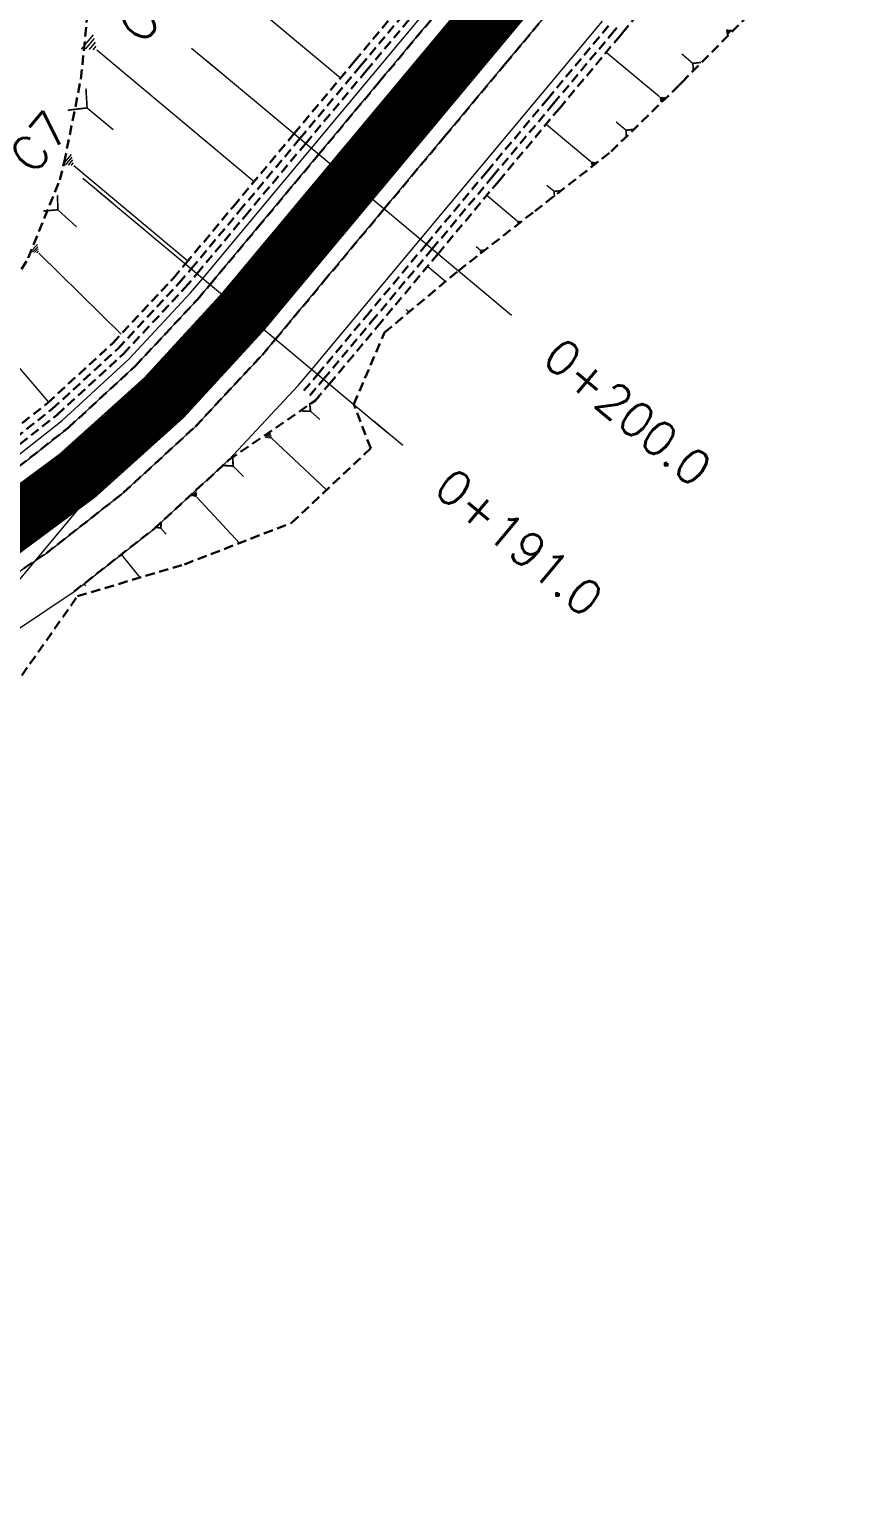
# Model space of a CAD drawing. Header units: metres. Extents: x 544752 to 548977, y 1840603 to 1844608.
# Drawn here: x 546409.3 to 546453.5, y 1842926.8 to 1843004.8 of the extents above; entities that cross this region are included whole.
import ezdxf

# ---------------------------------------------------------------- set-up
doc = ezdxf.new("R2010")
doc.units = ezdxf.units.M
doc.header["$MEASUREMENT"] = 0
for name, pattern in [('ACAD_ISO02W100', [15, 12, -3]), ('Anordnung Grundriss$0$GESTRICHELT', [0.75, 0.5, -0.25]), ('HIDDEN', [0.375, 0.25, -0.125])]:
    doc.linetypes.add(name, pattern=pattern)
doc.layers.add('C-ROAD', color=7, linetype='Continuous')
for name, color, linetype, lineweight in [('C-ROAD-CORR', 5, 'Continuous', 0), ('C-ROAD-SAMP', 150, 'HIDDEN', 0), ('C-ROAD-SAMP-TEXT', 11, 'Continuous', 0), ('C-TOPO-FEAT', 94, 'Continuous', 5)]:
    doc.layers.add(name, color=color, linetype=linetype, lineweight=lineweight)

msp = doc.modelspace()

# ---------------------------------------------------------------- linework, layer by layer
at = {"layer": 'C-ROAD', "color": 3, "linetype": 'Continuous', "lineweight": 13}
msp.add_line((546367.8795137824, 1842926.778147745), (546420.5723785051, 1842989.912970128), dxfattribs=at)
at = {"layer": 'C-ROAD', "color": 1, "linetype": 'ACAD_ISO02W100', "lineweight": -3, "ltscale": 0.1, "const_width": 3, "flags": 128}
msp.add_lwpolyline([(546318.9033556893, 1842992.837815686, 0.4855650970982551), (546420.5723785051, 1842989.912970128)], format="xyb", dxfattribs=at)
at = {"layer": 'C-ROAD-CORR', "color": 160, "linetype": 'Continuous'}
for p, q in [((546446.0972752942, 1843004.739774646, 585.8224836474046), (546446.1570096285, 1843004.81134632, 585.8224836474046)), ((546446.1151225771, 1843004.664165919, 585.8846329132965), (546446.2345912453, 1843004.807309269, 585.8846329132965)), ((546446.1329698598, 1843004.588557192, 585.9467821791884), (546446.3121728622, 1843004.803272216, 585.9467821791884)), ((546446.1508171425, 1843004.512948465, 586.0089314450803), (546446.3897544792, 1843004.799235164, 586.0089314450803)), ((546442.5725557362, 1843001.255365303, 585.992318590219), (546439.7529322334, 1843003.608647283, 582.3196883647815)), ((546444.3333484702, 1843003.027874186, 585.8906551424672), (546443.7573487252, 1843003.508608517, 585.1404010495567)), ((546442.588605822, 1843001.187370272, 586.0482095097873), (546442.64232499, 1843001.251734776, 586.0482095097873)), ((546442.6046559076, 1843001.11937524, 586.1041004293555), (546442.712094244, 1843001.24810425, 586.1041004293555)), ((546442.6207059934, 1843001.051380209, 586.1599913489238), (546442.7818634978, 1843001.244473723, 586.1599913489238)), ((546442.6367560792, 1843000.983385178, 586.215882268492), (546442.8516327516, 1843001.240843197, 586.215882268492)), ((546440.7979337381, 1842999.496974587, 586.0654346114333), (546440.2888568613, 1842999.921854519, 585.4023492304078)), ((546438.947538568, 1842997.82740852, 586.0078145474382), (546436.5782438702, 1842999.804842214, 582.9217488681791)), ((546438.9610252562, 1842997.770273138, 586.0547789947342), (546439.0061648078, 1842997.824357834, 586.0547789947342)), ((546438.9745119445, 1842997.713137756, 586.1017434420302), (546439.0647910475, 1842997.821307148, 586.1017434420302)), ((546438.9879986326, 1842997.656002374, 586.1487078893261), (546439.1234172873, 1842997.818256461, 586.1487078893261)), ((546439.0014853209, 1842997.598866991, 586.1956723366221), (546439.1820435269, 1842997.815205775, 586.1956723366221)), ((546435.0624809369, 1842994.704246248, 585.5627755586909), (546433.4467292505, 1842996.052766475, 583.4582185231642)), ((546437.004889777, 1842996.26598621, 585.7910236727141), (546436.6204977082, 1842996.58680313, 585.2903433766226)), ((546410.798146114, 1842995.295578361, 591.7849187408007), (546411.7888849634, 1842994.399809486, 590.4487834638968)), ((546435.0716782475, 1842994.665282505, 585.5948031848817), (546435.1024613774, 1842994.702165818, 585.5948031848817)), ((546435.0808755582, 1842994.626318761, 585.6268308110725), (546435.1424418179, 1842994.700085388, 585.6268308110725)), ((546435.0900728687, 1842994.587355018, 585.6588584372633), (546435.1824222585, 1842994.698004958, 585.6588584372633)), ((546435.0992701794, 1842994.548391275, 585.6908860634542), (546435.2224026991, 1842994.695924528, 585.6908860634542)), ((546409.7325832165, 1842993.463592252, 591.5035265178735), (546409.3420642792, 1842993.067593483, 591.5035265178735)), ((546409.7497681442, 1842993.349005917, 591.4108157535397), (546409.4568789413, 1842993.05200684, 591.4108157535397)), ((546409.7669530719, 1842993.234419581, 591.318104989206), (546409.5716936033, 1842993.036420196, 591.318104989206)), ((546409.7841379996, 1842993.119833245, 591.2253942248722), (546409.6865082653, 1842993.020833553, 591.2253942248722)), ((546409.8013229273, 1842993.00524691, 591.1326834605384), (546414.1386299408, 1842988.727959564, 585.0400122801758)), ((546433.1204249855, 1842993.142039125, 585.3176776095133), (546432.8812733092, 1842993.341637167, 585.0061765619646)), ((546431.1954697652, 1842991.558019191, 585.0896890729797), (546430.3112776215, 1842992.295973545, 583.9380066625057)), ((546431.2005028343, 1842991.536696957, 585.107215637055), (546431.2173483693, 1842991.556880712, 585.107215637055)), ((546431.2055359033, 1842991.515374723, 585.1247422011303), (546431.2392269734, 1842991.555742233, 585.1247422011303)), ((546431.2105689724, 1842991.494052489, 585.1422687652056), (546431.2611055775, 1842991.554603753, 585.1422687652056)), ((546431.2156020415, 1842991.472730255, 585.1597953292809), (546431.2829841815, 1842991.553465274, 585.1597953292809)), ((546429.301084798, 1842989.93500542, 584.892286309053), (546429.1918818478, 1842990.026147139, 584.7500467315965)), ((546407.2472378371, 1842988.710068715, 590.0440249559098), (546410.2972379352, 1842985.130676616, 585.3412958626641)), ((546424.1440832153, 1842984.665297827, 584.4987962728839), (546424.6393001794, 1842984.230907684, 584.0596057437051)), ((546422.0373196586, 1842983.573214752, 584.8148248975062), (546421.7417749688, 1842983.258953103, 584.8148248975062)), ((546422.0527535138, 1842983.484674598, 584.76687987461), (546421.8310949964, 1842983.248978361, 584.76687987461)), ((546422.0681873689, 1842983.396134443, 584.7189348517138), (546421.9204150242, 1842983.239003619, 584.7189348517138)), ((546422.0836212242, 1842983.307594289, 584.6709898288176), (546422.0097350518, 1842983.229028877, 584.6709898288176)), ((546422.0990550794, 1842983.219054135, 584.6230448059214), (546424.9848662067, 1842980.50511765, 581.9814189929888)), ((546420.0559644079, 1842981.76603747, 584.7487049946124), (546420.6027519628, 1842981.214288903, 584.2308422807224)), ((546418.1155758399, 1842980.427570993, 585.08878402827), (546417.850760413, 1842980.183388794, 585.08878402827)), ((546418.1231709446, 1842980.352912313, 585.0487636294607), (546417.9245593746, 1842980.169775664, 585.0487636294607)), ((546418.1307660495, 1842980.278253634, 585.0087432306515), (546417.998358336, 1842980.156162535, 585.0087432306515)), ((546418.1383611542, 1842980.203594955, 584.9687228318422), (546418.0721572976, 1842980.142549405, 584.9687228318422)), ((546418.1459562591, 1842980.128936276, 584.928702433033), (546420.3880006046, 1842977.697440722, 582.7239346160626)), ((546416.2421384943, 1842978.494243058, 585.1068015019442), (546416.5235744395, 1842978.166069838, 584.8186089040639)), ((546414.2281826001, 1842977.124205509, 585.330394054448), (546414.1059756, 1842977.026810633, 585.330394054448)), ((546414.2291392045, 1842977.091663316, 585.3130430967943), (546414.1374839543, 1842977.018617159, 585.3130430967943)), ((546414.2300958089, 1842977.059121123, 585.2956921391407), (546414.1689923087, 1842977.010423685, 585.2956921391407)), ((546414.2310524131, 1842977.02657893, 585.278341181487), (546414.2005006631, 1842977.002230211, 585.278341181487)), ((546414.2320090175, 1842976.994036737, 585.2609902238333), (546415.1260833608, 1842975.872189799, 584.305310826534)), ((546412.212917381, 1842975.513648196, 585.410376721871), (546412.2687746128, 1842975.43813542, 585.3478490128405))]:
    msp.add_line(p, q, dxfattribs=at)
at = {"layer": 'C-ROAD-CORR', "color": 5, "linetype": 'Anordnung Grundriss$0$GESTRICHELT', "lineweight": 30, "extrusion": (-0.542873847091792, 0.4530871727961688, 0.7071067811804185), "const_width": 0.1, "elevation": 538804.9811431816}
msp.add_lwpolyline([(-1765087.419820774, -537975.9881632802), (-1765087.105975775, -537976.4066232782), (-1765086.792130776, -537975.9881632801)], dxfattribs=at)
at = {"layer": 'C-ROAD-CORR', "color": 5, "linetype": 'Anordnung Grundriss$0$GESTRICHELT', "lineweight": 30, "extrusion": (-0.5428738469012081, 0.4530871729802478, 0.7071067812087866), "const_width": 0.1, "elevation": 538805.4246532258}
msp.add_lwpolyline([(-1765082.40690204, -537976.2331600483), (-1765082.129521306, -537976.6030010261), (-1765081.852140573, -537976.2331600486)], dxfattribs=at)
at = {"layer": 'C-ROAD-CORR', "color": 5, "linetype": 'Anordnung Grundriss$0$GESTRICHELT', "lineweight": 30, "extrusion": (-0.5428738471217246, 0.4530871728858427, 0.7071067810999786), "const_width": 0.1, "elevation": 538805.8255458171}
msp.add_lwpolyline([(-1765077.428199103, -537977.1125453048), (-1765077.218755385, -537977.3918035957), (-1765077.009311667, -537977.1125453049)], dxfattribs=at)
at = {"layer": 'C-ROAD-CORR', "color": 5, "linetype": 'Anordnung Grundriss$0$GESTRICHELT', "lineweight": 30, "extrusion": (-0.5428738471464121, 0.4530871732133265, 0.707106780871186), "const_width": 0.1, "elevation": 538806.184783525}
msp.add_lwpolyline([(-1765072.461412993, -537978.2463632106), (-1765072.331106412, -537978.4201053192), (-1765072.200799831, -537978.2463632112)], dxfattribs=at)
at = {"layer": 'C-ROAD-CORR', "color": 5, "linetype": 'Anordnung Grundriss$0$GESTRICHELT', "lineweight": 30, "extrusion": (-0.5428738468475248, 0.4530871734236876, 0.7071067809658621), "const_width": 0.1, "elevation": 538806.5048915864}
msp.add_lwpolyline([(-1765067.480772913, -537979.2626164808), (-1765067.421271499, -537979.3419517007), (-1765067.361770084, -537979.2626164807)], dxfattribs=at)
at = {"layer": 'C-ROAD-CORR', "color": 5, "linetype": 'Anordnung Grundriss$0$GESTRICHELT', "lineweight": 30, "extrusion": (-0.4170267110386083, 0.3658038917804777, -0.8320313906569736), "const_width": 0.1, "elevation": 445811.1780722761}
msp.add_lwpolyline([(-1745822.792787233, 669721.4554228267), (-1745823.08898757, 669721.0604890427), (-1745823.385187908, 669721.455422827)], dxfattribs=at)
at = {"layer": 'C-ROAD-CORR', "color": 5, "linetype": 'Anordnung Grundriss$0$GESTRICHELT', "lineweight": 30, "extrusion": (0.3904582853399872, -0.3940009190414042, 0.8320490389417478), "const_width": 0.1, "elevation": -512295.7318700578}
msp.add_lwpolyline([(1685404.374033478, 769494.4625445887), (1685404.723319944, 769493.9968293001), (1685405.072606409, 769494.4625445881)], dxfattribs=at)
at = {"layer": 'C-ROAD-CORR', "color": 5, "linetype": 'Anordnung Grundriss$0$GESTRICHELT', "lineweight": 30, "extrusion": (-0.3610808803796729, 0.4210445653887197, -0.8320709535735906), "const_width": 0.1, "elevation": 578188.7709899375}
msp.add_lwpolyline([(-1614529.468564166, 868408.2824105789), (-1614529.662962625, 868408.0232126326), (-1614529.857361084, 868408.2824105786)], dxfattribs=at)
at = {"layer": 'C-ROAD-CORR', "color": 5, "linetype": 'Anordnung Grundriss$0$GESTRICHELT', "lineweight": 30, "extrusion": (-0.329546132187634, 0.4455097839473748, -0.8324183918963672), "const_width": 0.1, "elevation": 640508.2851943107}
msp.add_lwpolyline([(-1535290.119573235, 963202.3448723324), (-1535290.161817022, 963202.2885472823), (-1535290.20406081, 963202.3448723322)], dxfattribs=at)
at = {"layer": 'C-ROAD-CORR', "color": 11, "linetype": 'Anordnung Grundriss$0$GESTRICHELT', "lineweight": 30}
msp.add_polyline3d([(546411.663040866, 1842975.141213163, 585.4665081065853), (546415.8821947761, 1842978.456191807, 585.2650937584193), (546419.8328920518, 1842982.086940236, 585.0037511969928), (546424.4002790424, 1842985.228066581, 584.6824804223057), (546425.14042887, 1842986.10043608, 584.6075647597147)], dxfattribs=at)
at = {"layer": 'C-ROAD-CORR', "color": 92, "linetype": 'Anordnung Grundriss$0$GESTRICHELT', "lineweight": 30}
for points in [[(546411.663040866, 1842975.141213163, 585.4665081065853), (546415.8821947761, 1842978.456191807, 585.2650937584193), (546419.8328920518, 1842982.086940236, 585.0037511969928), (546424.4002790424, 1842985.228066581, 584.6824804223057), (546425.14042887, 1842986.10043608, 584.6075647597147)], [(546411.8402974249, 1842974.896731274, 585.2651888113251), (546417.483927091, 1842976.572168073, 583.6165129765179), (546423.1346312925, 1842978.761707304, 581.8797469242688), (546427.3224977591, 1842982.707784459, 582.1098739443217), (546426.4241120279, 1842985.029063097, 583.4928784523381)]]:
    msp.add_polyline3d(points, dxfattribs=at)
at = {"layer": 'C-ROAD-SAMP-TEXT', "color": 1, "linetype": 'Continuous', "lineweight": -3}
for p, q in [((546427.0763919352, 1842996.145218975), (546425.540912821, 1842997.426743024)), ((546421.3401180626, 1842989.272208104), (546419.8046389483, 1842990.553732153))]:
    msp.add_line(p, q, dxfattribs=at)
at = {"layer": 'C-ROAD-SAMP-TEXT', "color": 4, "linetype": 'Continuous', "lineweight": 5}
msp.add_line((546427.4820345197, 1842984.146111905), (546429.0175136339, 1842982.864587856), dxfattribs=at)

# ---------------------------------------------------------------- texts
at = {"layer": 'C-ROAD-SAMP-TEXT', "color": 1, "linetype": 'Continuous', "lineweight": 13, "char_height": 1.8, "attachment_point": 5, "bg_fill": 3, "box_fill_scale": 1.416666666666667, "bg_fill_color": 256, "bg_fill_true_color": 13158600, "bg_fill_transparency": 0}
for s, insert, width, rotation in [('{\\Fsimplex.shx|c0;C8}', (546415.5602985786, 1843005.756649347), 3.03, 50.15133473388128), ('{\\Fsimplex.shx|c0;C7}', (546409.8240247058, 1842998.883638476), 3.030000000000001, 50.15133473430867)]:
    msp.add_mtext(s, dxfattribs=dict(at, insert=insert, width=width, rotation=rotation))
at = {"layer": 'C-ROAD-SAMP-TEXT', "color": 1, "linetype": 'Continuous', "lineweight": -3, "insert": (546435.1594300908, 1842977.738491657), "char_height": 1.8, "width": 10.56171428571429, "attachment_point": 5, "rotation": 320.15133473430865, "bg_fill": 3, "box_fill_scale": 1.416666666666667, "bg_fill_color": 256, "bg_fill_true_color": 13158600, "bg_fill_transparency": 0}
msp.add_mtext('{\\Fsimplex.shx|c0;0+191.0}', dxfattribs=at)

# ---------------------------------------------------------------- next in the draw order: linework, layer by layer
at = {"layer": 'C-ROAD-CORR', "color": 160, "linetype": 'Continuous'}
for p, q in [((546413.798895423, 1843012.222629696, 599.1012432902703), (546425.7337550386, 1843002.26169341, 583.5557897507239)), ((546412.6686631298, 1843004.540413486, 595.720336351435), (546412.0349460832, 1843003.781114985, 595.720336351435)), ((546412.715998249, 1843004.339881666, 595.5555021326949), (546412.2407104642, 1843003.77040779, 595.5555021326949)), ((546412.7633333683, 1843004.139349845, 595.3906679139548), (546412.446474845, 1843003.759700595, 595.3906679139548)), ((546412.8106684876, 1843003.938818025, 595.2258336952146), (546412.652239226, 1843003.7489934, 595.2258336952146)), ((546412.8580036069, 1843003.738286204, 595.0609994764745), (546421.1736735012, 1842996.797956727, 584.2296311859441)), ((546412.3439789462, 1843000.676070224, 593.7196437406936), (546413.7161526135, 1842999.530842302, 591.9323531750036)), ((546411.5025726393, 1842998.217763719, 593.0062729051131), (546411.0429135846, 1842997.667015663, 593.0062729051131)), ((546411.5369066, 1842998.072310369, 592.8867123826784), (546411.1921623091, 1842997.659249328, 592.8867123826784)), ((546411.5712405607, 1842997.92685702, 592.7671518602438), (546411.3414110335, 1842997.651482992, 592.7671518602438)), ((546411.6055745216, 1842997.781403671, 592.6475913378091), (546411.4906597579, 1842997.643716657, 592.6475913378091)), ((546411.6399084823, 1842997.635950321, 592.5280308153744), (546417.6715798462, 1842992.601865624, 584.6716278099447))]:
    msp.add_line(p, q, dxfattribs=at)
at = {"layer": 'C-ROAD-CORR', "color": 5, "linetype": 'Anordnung Grundriss$0$GESTRICHELT', "lineweight": 30, "extrusion": (-0.5428738469831935, 0.4530871728814488, -0.7071067812091498), "const_width": 0.1, "elevation": 537987.1715380762}
msp.add_lwpolyline([(-1765064.055027916, 538827.8148199981), (-1765064.802684224, 538826.8179449207), (-1765065.550340532, 538827.8148199981)], dxfattribs=at)
at = {"layer": 'C-ROAD-CORR', "color": 5, "linetype": 'Anordnung Grundriss$0$GESTRICHELT', "lineweight": 30, "extrusion": (-0.5246015699992421, 0.4743144559587406, -0.7069787759352427), "const_width": 0.1, "elevation": 587092.9690073096}
msp.add_lwpolyline([(-1733523.908274715, 587717.971352452), (-1733524.466962325, 587717.2264356387), (-1733525.025649935, 587717.9713524521)], dxfattribs=at)
at = {"layer": 'C-ROAD-CORR', "color": 11, "linetype": 'Anordnung Grundriss$0$GESTRICHELT', "lineweight": 30}
msp.add_polyline3d([(546363.8126283562, 1842983.022847556, 596.1572966128858), (546367.5374378082, 1842982.19910572, 596.1323573093352), (546369.4646863374, 1842981.879499758, 596.0856055545938), (546371.3474106804, 1842981.659019988, 596.0421455813503), (546375.2350543125, 1842981.251092117, 595.7262744102943), (546379.2369393167, 1842980.854601816, 595.0508919455922), (546383.4082751754, 1842980.44363755, 593.9670905186291), (546387.6966601386, 1842980.365452454, 592.8055733098059), (546392.0155874172, 1842980.781526204, 591.7239492538937), (546392.6040377099, 1842980.904537619, 591.6081370183745), (546396.1122459201, 1842982.066112556, 591.1440121866142), (546400.339767341, 1842983.350468057, 590.1126941515762), (546403.9792961839, 1842985.739051859, 589.9367379507262), (546406.9815861724, 1842988.925455426, 590.3865025016869), (546409.2392289035, 1842992.755983125, 591.4188493033034), (546410.900955664, 1842996.870625428, 592.6888908338908), (546411.1350358432, 1842997.789457326, 593.0299399205621), (546412.017468354, 1843002.200900648, 594.8728636056624), (546412.6218872668, 1843008.209072652, 597.8175085547726)], dxfattribs=at)
at = {"layer": 'C-ROAD-CORR', "color": 1, "linetype": 'Anordnung Grundriss$0$GESTRICHELT', "lineweight": 30}
for points in [[(546363.8126283562, 1842983.022847556, 596.1572966128858), (546367.5374378082, 1842982.19910572, 596.1323573093352), (546369.4646863374, 1842981.879499758, 596.0856055545938), (546371.3474106804, 1842981.659019988, 596.0421455813503), (546375.2350543125, 1842981.251092117, 595.7262744102943), (546379.2369393167, 1842980.854601816, 595.0508919455922), (546383.4082751754, 1842980.44363755, 593.9670905186291), (546387.6966601386, 1842980.365452454, 592.8055733098059), (546392.0155874172, 1842980.781526204, 591.7239492538937), (546392.6040377099, 1842980.904537619, 591.6081370183745), (546396.1122459201, 1842982.066112556, 591.1440121866142), (546400.339767341, 1842983.350468057, 590.1126941515762), (546403.9792961839, 1842985.739051859, 589.9367379507262), (546406.9815861724, 1842988.925455426, 590.3865025016869), (546409.2392289035, 1842992.755983125, 591.4188493033034), (546410.900955664, 1842996.870625428, 592.6888908338908), (546411.1350358432, 1842997.789457326, 593.0299399205621), (546412.017468354, 1843002.200900648, 594.8728636056624), (546412.6218872668, 1843008.209072652, 597.8175085547726)], [(546362.0906900655, 1842971.255470423, 584.2645998589146), (546366.7576570188, 1842970.755753463, 584.6624676433541), (546369.1413534534, 1842970.640294913, 584.8417508013888), (546371.4492722028, 1842970.617751474, 585.0004072145331), (546376.1375427791, 1842970.842287854, 585.2784185724515), (546380.7944958655, 1842971.428022891, 585.4965017171094), (546385.3923454378, 1842972.371461757, 585.6546566485067), (546389.9036581162, 1842973.666975362, 585.7528833666436), (546394.3015168501, 1842975.306833935, 585.7911818715198), (546394.9026626393, 1842975.561640598, 585.7917614165316), (546398.5596815188, 1842977.28125315, 585.7695521631355), (546402.6527454958, 1842979.578452502, 585.6879942414906), (546406.5562872391, 1842982.184725596, 585.5465081065853), (546410.2470160038, 1842985.084521929, 585.3450937584194), (546413.702910808, 1842988.260539669, 585.0837511969928), (546416.9033518226, 1842991.693828892, 584.7624804223058), (546417.5398072546, 1842992.443980126, 584.6875647597147), (546420.0722710036, 1842995.478293212, 584.3812814343582), (546423.2760811276, 1842999.316990998, 583.9401542331501), (546426.4798912517, 1843003.155688783, 583.4390988186815), (546429.6837013757, 1843006.994386569, 582.8781151909523)]]:
    msp.add_polyline3d(points, dxfattribs=at)
at = {"layer": 'C-ROAD-CORR', "color": 92, "linetype": 'Anordnung Grundriss$0$GESTRICHELT', "lineweight": 30}
for points in [[(546361.9748584202, 1842970.463900445, 583.8645998589146), (546366.703268995, 1842969.95760439, 584.2624676433542), (546369.1183483263, 1842969.840625753, 584.4417508013888), (546371.4566523104, 1842969.817785516, 584.6004072145331), (546376.2066469842, 1842970.045278062, 584.8784185724516), (546380.9249118533, 1842970.638724677, 585.0965017171094), (546385.5832950723, 1842971.594584523, 585.2546566485067), (546390.1540020838, 1842972.907154397, 585.3528833666436), (546394.6097614565, 1842974.568602763, 585.3911818715198), (546395.2188217166, 1842974.82676412, 585.3917614165316), (546398.9239876018, 1842976.569016477, 585.3695521631355), (546403.0709393985, 1842978.896459936, 585.2879942414907), (546407.0258737794, 1842981.537046292, 585.1465081065853), (546410.7651933621, 1842984.475020308, 584.9450937584194), (546414.2665872442, 1842987.692852364, 584.6837511969928), (546417.5091641232, 1842991.171343049, 584.3624804223058), (546418.1539989002, 1842991.931370506, 584.2875647597148), (546420.6864626493, 1842994.965683592, 583.9812814343583), (546423.8902727732, 1842998.804381378, 583.5401542331501), (546427.0940828973, 1843002.643079164, 583.0390988186815), (546430.2978930214, 1843006.481776949, 582.4781151909523)], [(546362.0327742428, 1842970.859685434, 583.8645998589146), (546366.730463007, 1842970.356678927, 584.2624676433542), (546369.1298508899, 1842970.240460333, 584.4417508013888), (546371.4529622566, 1842970.217768495, 584.6004072145331), (546376.1720948817, 1842970.443782958, 584.8784185724516), (546380.8597038594, 1842971.033373784, 585.0965017171094), (546385.487820255, 1842971.98302314, 585.2546566485067), (546390.0288301, 1842973.287064879, 585.3528833666436), (546394.4556391533, 1842974.937718349, 585.3911818715198), (546395.060742178, 1842975.194202359, 585.3917614165316), (546398.7418345603, 1842976.925134814, 585.3695521631355), (546402.8618424472, 1842979.237456219, 585.2879942414907), (546406.7910805093, 1842981.860885944, 585.1465081065853), (546410.5061046829, 1842984.779771118, 584.9450937584194), (546413.9847490261, 1842987.976696016, 584.6837511969928), (546417.206257973, 1842991.432585971, 584.3624804223058), (546417.8469030773, 1842992.187675316, 584.2875647597148), (546420.3793668264, 1842995.221988403, 583.9812814343583), (546423.5831769503, 1842999.060686188, 583.5401542331501), (546426.7869870744, 1843002.899383974, 583.0390988186815), (546429.9907971985, 1843006.738081759, 582.4781151909523)]]:
    msp.add_polyline3d(points, dxfattribs=at)
at = {"layer": 'C-ROAD-CORR', "color": 5, "linetype": 'Anordnung Grundriss$0$GESTRICHELT', "lineweight": 30}
msp.add_polyline3d([(546361.8445478191, 1842969.57338422, 584.2845998589146), (546366.6420824684, 1842969.059686683, 584.6824676433541), (546369.0924675585, 1842968.940997949, 584.8617508013888), (546371.4649549315, 1842968.917823814, 585.0204072145331), (546376.284389215, 1842969.148642046, 585.2984185724515), (546381.0716298395, 1842969.750764187, 585.5165017171093), (546385.7981134112, 1842970.720597634, 585.6746566485067), (546390.4356390473, 1842972.052355812, 585.7728833666436), (546394.9565366386, 1842973.738092695, 585.8111818715198), (546395.5745006786, 1842974.000028083, 585.8117614165316), (546399.3338319451, 1842975.767750221, 585.7895521631355), (546403.541407539, 1842978.1292183, 585.7079942414906), (546407.5541586374, 1842980.808407075, 585.5665081065853), (546411.3481428904, 1842983.789330985, 585.3650937584193), (546414.900723235, 1842987.054204147, 585.1037511969928), (546418.1907029614, 1842990.583546475, 584.7824804223058), (546418.8449645016, 1842991.354684684, 584.7075647597147), (546421.3774282506, 1842994.38899777, 584.4012814343582), (546424.5812383746, 1842998.227695556, 583.9601542331501), (546427.7850484987, 1843002.066393341, 583.4590988186815), (546430.9888586227, 1843005.905091127, 582.8981151909522)], dxfattribs=at)
at = {"layer": 'C-ROAD-CORR', "color": 160, "linetype": 'Anordnung Grundriss$0$GESTRICHELT', "lineweight": 30}
msp.add_polyline3d([(546361.8445478191, 1842969.57338422, 584.1345998589146), (546366.6420824684, 1842969.059686683, 584.5324676433542), (546369.0924675585, 1842968.940997949, 584.7117508013888), (546371.4649549315, 1842968.917823814, 584.8704072145331), (546376.284389215, 1842969.148642046, 585.1484185724515), (546381.0716298395, 1842969.750764187, 585.3665017171094), (546385.7981134112, 1842970.720597634, 585.5246566485067), (546390.4356390473, 1842972.052355812, 585.6228833666436), (546394.9565366386, 1842973.738092695, 585.6611818715198), (546395.5745006786, 1842974.000028083, 585.6617614165316), (546399.3338319451, 1842975.767750221, 585.6395521631355), (546403.541407539, 1842978.1292183, 585.5579942414906), (546407.5541586374, 1842980.808407075, 585.4165081065853), (546411.3481428904, 1842983.789330985, 585.2150937584194), (546414.900723235, 1842987.054204147, 584.9537511969928), (546418.1907029614, 1842990.583546475, 584.6324804223058), (546418.8449645016, 1842991.354684684, 584.5575647597148), (546421.3774282506, 1842994.38899777, 584.2512814343582), (546424.5812383746, 1842998.227695556, 583.8101542331501), (546427.7850484987, 1843002.066393341, 583.3090988186815), (546430.9888586227, 1843005.905091127, 582.7481151909523)], dxfattribs=at)
at = {"layer": 'C-ROAD-SAMP', "color": 1, "linetype": 'Continuous', "lineweight": 13}
for points in [[(546418.631256807, 1843003.193601248), (546426.3086523782, 1842996.785981), (546433.9860479493, 1842990.378360752)], [(546412.8949829342, 1842996.320590377), (546420.5723785055, 1842989.912970128), (546428.2497740767, 1842983.50534988)]]:
    msp.add_lwpolyline(points, dxfattribs=at)
at = {"layer": 'C-ROAD-SAMP-TEXT', "color": 4, "linetype": 'Continuous', "lineweight": 9}
for p, q in [((546417.8635172499, 1843003.834363273), (546419.3989963642, 1843002.552839223)), ((546412.1272433772, 1842996.961352401), (546413.6627224914, 1842995.679828352))]:
    msp.add_line(p, q, dxfattribs=at)
at = {"layer": 'C-TOPO-FEAT', "color": 94, "linetype": 'Continuous', "lineweight": 0, "ltscale": 2}
for points in [[(546361.9169425975, 1842970.068115456, 584.2645998589146), (546366.6760749832, 1842969.558529854, 584.6624676433541), (546369.1068457628, 1842969.440791174, 584.8417508013888), (546371.4603423643, 1842969.417802537, 585.0004072145331), (546376.2411990868, 1842969.646773166, 585.2784185724515), (546380.9901198471, 1842970.24407557, 585.4965017171094), (546385.6787698896, 1842971.206145906, 585.6546566485067), (546390.2791740675, 1842972.527243915, 585.7528833666436), (546394.7638837596, 1842974.199487177, 585.7911818715198), (546395.3769012552, 1842974.459325881, 585.7917614165316), (546399.1061406432, 1842976.212898141, 585.7695521631355), (546403.2800363499, 1842978.555463654, 585.6879942414906), (546407.2606670497, 1842981.21320664, 585.5465081065853), (546411.0242820414, 1842984.170269498, 585.3450937584194), (546414.5484254623, 1842987.409008712, 585.0837511969928), (546417.8120702736, 1842990.910100127, 584.7624804223058), (546418.4610947231, 1842991.675065696, 584.6875647597147), (546420.9935584721, 1842994.709378783, 584.3812814343582), (546424.1973685961, 1842998.548076568, 583.9401542331501), (546427.4011787202, 1843002.386774354, 583.4390988186815), (546430.6049888443, 1843006.225472139, 582.8781151909523)], [(546361.8445478191, 1842969.57338422, 583.8345998589145), (546366.6420824684, 1842969.059686683, 584.2324676433541), (546369.0924675585, 1842968.940997949, 584.4117508013887), (546371.4649549315, 1842968.917823814, 584.570407214533), (546376.284389215, 1842969.148642046, 584.8484185724515), (546381.0716298395, 1842969.750764187, 585.0665017171093), (546385.7981134112, 1842970.720597634, 585.2246566485067), (546390.4356390473, 1842972.052355812, 585.3228833666435), (546394.9565366386, 1842973.738092695, 585.3611818715198), (546395.5745006786, 1842974.000028083, 585.3617614165315), (546399.3338319451, 1842975.767750221, 585.3395521631354), (546403.541407539, 1842978.1292183, 585.2579942414906), (546407.5541586374, 1842980.808407075, 585.1165081065852), (546411.3481428904, 1842983.789330985, 584.9150937584193), (546414.900723235, 1842987.054204147, 584.6537511969927), (546418.1907029614, 1842990.583546475, 584.3324804223057), (546418.8449645016, 1842991.354684684, 584.2575647597147), (546421.3774282506, 1842994.38899777, 583.9512814343582), (546424.5812383746, 1842998.227695556, 583.51015423315), (546427.7850484987, 1843002.066393341, 583.0090988186814), (546430.9888586227, 1843005.905091127, 582.4481151909522)]]:
    msp.add_polyline3d(points, dxfattribs=at)

# ---------------------------------------------------------------- next in the draw order: texts
at = {"layer": 'C-ROAD-SAMP-TEXT', "color": 1, "linetype": 'Continuous', "lineweight": -3, "insert": (546440.8957039634, 1842984.611502528), "char_height": 1.8, "width": 11.25428571428571, "attachment_point": 5, "rotation": 320.1513347338813, "bg_fill": 3, "box_fill_scale": 1.416666666666667, "bg_fill_color": 256, "bg_fill_true_color": 13158600, "bg_fill_transparency": 0}
msp.add_mtext('{\\Fsimplex.shx|c0;0+200.0}', dxfattribs=at)

# ---------------------------------------------------------------- next in the draw order: linework, layer by layer
at = {"layer": 'C-ROAD', "color": 1, "linetype": 'ACAD_ISO02W100', "lineweight": 60, "ltscale": 0.1, "const_width": 3, "flags": 128}
msp.add_lwpolyline([(546420.5723785051, 1842989.912970128), (546451.9980921269, 1843027.566205688)], dxfattribs=at)
at = {"layer": 'C-ROAD', "color": 1, "linetype": 'ACAD_ISO02W100', "lineweight": 60, "ltscale": 0.2}
msp.add_polyline3d([(546361.5187713166, 1842967.347093657, 583.9020998589145), (546366.4891161516, 1842966.814892415, 584.2999676433541), (546369.0277656385, 1842966.691928439, 584.4792508013887), (546371.4857114843, 1842966.667919557, 584.637907214533), (546376.478744792, 1842966.907052005, 584.9159185724515), (546381.4384248051, 1842967.530862961, 585.1340017171093), (546386.3351592585, 1842968.535630413, 585.2921566485066), (546391.139731456, 1842969.91535935, 585.3903833666435), (546395.8234745939, 1842971.661817525, 585.4286818715198), (546396.4636980834, 1842971.933187988, 585.4292614165315), (546400.3584428033, 1842973.764584579, 585.4070521631354), (546404.7175778905, 1842976.211114209, 585.3254942414906), (546408.8748707824, 1842978.986809032, 585.1840081065852), (546412.8055167107, 1842982.075107678, 584.9825937584193), (546416.4860632118, 1842985.457583604, 584.7212511969927), (546419.8945500568, 1842989.114055041, 584.3999804223057), (546420.5723785051, 1842989.912970128, 584.3250647597147), (546423.1048422542, 1842992.947283214, 584.0187814343582), (546426.3086523782, 1842996.785981, 583.57765423315), (546429.5124625022, 1843000.624678785, 583.0765988186814), (546432.7162726263, 1843004.463376571, 582.5156151909522), (546435.9200827503, 1843008.302074357, 581.8947033499624)], dxfattribs=at)
at = {"layer": 'C-ROAD-CORR', "color": 150, "linetype": 'Anordnung Grundriss$0$GESTRICHELT', "lineweight": 30}
msp.add_polyline3d([(546361.5187713166, 1842967.347093657, 584.3520998589146), (546366.4891161516, 1842966.814892415, 584.7499676433541), (546369.0277656385, 1842966.691928439, 584.9292508013888), (546371.4857114843, 1842966.667919557, 585.0879072145331), (546376.478744792, 1842966.907052005, 585.3659185724515), (546381.4384248051, 1842967.530862961, 585.5840017171093), (546386.3351592585, 1842968.535630413, 585.7421566485067), (546391.139731456, 1842969.91535935, 585.8403833666436), (546395.8234745939, 1842971.661817525, 585.8786818715198), (546396.4636980834, 1842971.933187988, 585.8792614165316), (546400.3584428033, 1842973.764584579, 585.8570521631354), (546404.7175778905, 1842976.211114209, 585.7754942414906), (546408.8748707824, 1842978.986809032, 585.6340081065853), (546412.8055167107, 1842982.075107678, 585.4325937584193), (546416.4860632118, 1842985.457583604, 585.1712511969928), (546419.8945500568, 1842989.114055041, 584.8499804223057), (546420.5723785051, 1842989.912970128, 584.7750647597147), (546423.1048422542, 1842992.947283214, 584.4687814343582), (546426.3086523782, 1842996.785981, 584.0276542331501), (546429.5124625022, 1843000.624678785, 583.5265988186815), (546432.7162726263, 1843004.463376571, 582.9656151909522), (546435.9200827503, 1843008.302074357, 582.3447033499624)], dxfattribs=at)
msp.add_polyline3d([(546361.5187713166, 1842967.347093657, 584.3520998589146), (546366.4891161516, 1842966.814892415, 584.7499676433541), (546369.0277656385, 1842966.691928439, 584.9292508013888), (546371.4857114843, 1842966.667919557, 585.0879072145331), (546376.478744792, 1842966.907052005, 585.3659185724515), (546381.4384248051, 1842967.530862961, 585.5840017171093), (546386.3351592585, 1842968.535630413, 585.7421566485067), (546391.139731456, 1842969.91535935, 585.8403833666436), (546395.8234745939, 1842971.661817525, 585.8786818715198), (546396.4636980834, 1842971.933187988, 585.8792614165316), (546400.3584428033, 1842973.764584579, 585.8570521631354), (546404.7175778905, 1842976.211114209, 585.7754942414906), (546408.8748707824, 1842978.986809032, 585.6340081065853), (546412.8055167107, 1842982.075107678, 585.4325937584193), (546416.4860632118, 1842985.457583604, 585.1712511969928), (546419.8945500568, 1842989.114055041, 584.8499804223057), (546420.5723785051, 1842989.912970128, 584.7750647597147), (546423.1048422542, 1842992.947283214, 584.4687814343582), (546426.3086523782, 1842996.785981, 584.0276542331501), (546429.5124625022, 1843000.624678785, 583.5265988186815), (546432.7162726263, 1843004.463376571, 582.9656151909522), (546435.9200827503, 1843008.302074357, 582.3447033499624)], dxfattribs=at)
at = {"layer": 'C-ROAD-CORR', "color": 1, "linetype": 'Anordnung Grundriss$0$GESTRICHELT', "lineweight": 30}
for points in [[(546424.4002790424, 1842985.228066581, 584.6824804223057), (546425.14042887, 1842986.10043608, 584.6075647597147), (546427.672892619, 1842989.134749167, 584.3012814343582), (546430.876702743, 1842992.973446952, 583.8601542331501), (546434.0805128671, 1842996.812144738, 583.3590988186814), (546437.2843229912, 1843000.650842524, 582.7981151909522), (546440.4881331151, 1843004.489540309, 582.1772033499624), (546440.616838002, 1843004.643750186, 582.1510077147539), (546443.6919432392, 1843008.328238095, 581.5239682963111)], [(546428.0512560266, 1842988.818963819, 584.7941092483251), (546431.9509952704, 1842992.076833187, 585.2594471541432), (546435.9830547418, 1842995.224266957, 585.8372072567313), (546440.016809219, 1842998.370286062, 586.3572469336309), (546443.6121529401, 1843001.882206546, 586.2463174083316), (546443.7556819979, 1843002.024044042, 586.239430626848), (546447.1414068943, 1843005.449286117, 586.0169810936576)]]:
    msp.add_polyline3d(points, dxfattribs=at)
at = {"layer": 'C-ROAD-CORR', "color": 5, "linetype": 'Anordnung Grundriss$0$GESTRICHELT', "lineweight": 30}
msp.add_polyline3d([(546361.1929948141, 1842965.120803094, 584.2845998589146), (546366.3361498348, 1842964.570098147, 584.6824676433541), (546368.9630637186, 1842964.442858929, 584.8617508013888), (546371.5064680371, 1842964.4180153, 585.0204072145331), (546376.673100369, 1842964.665461965, 585.2984185724515), (546381.8052197706, 1842965.310961735, 585.5165017171093), (546386.8722051057, 1842966.350663192, 585.6746566485067), (546391.8438238646, 1842967.778362888, 585.7728833666436), (546396.6904125493, 1842969.585542355, 585.8111818715198), (546397.3528954883, 1842969.866347894, 585.8117614165316), (546401.3830536614, 1842971.761418937, 585.7895521631355), (546405.893748242, 1842974.293010117, 585.7079942414906), (546410.1955829273, 1842977.165210989, 585.5665081065853), (546414.2628905311, 1842980.360884371, 585.3650937584193), (546418.0714031886, 1842983.860963061, 585.1037511969928), (546421.5983971521, 1842987.644563607, 584.7824804223058), (546422.2997925087, 1842988.471255572, 584.7075647597147), (546424.8322562578, 1842991.505568659, 584.4012814343582), (546428.0360663817, 1842995.344266444, 583.9601542331501), (546431.2398765058, 1842999.18296423, 583.4590988186815), (546434.4436866299, 1843003.021662015, 582.8981151909522), (546437.6474967538, 1843006.860359801, 582.2772033499624)], dxfattribs=at)
at = {"layer": 'C-ROAD-CORR', "color": 160, "linetype": 'Anordnung Grundriss$0$GESTRICHELT', "lineweight": 30}
msp.add_polyline3d([(546361.1929948141, 1842965.120803094, 584.1345998589146), (546366.3361498348, 1842964.570098147, 584.5324676433542), (546368.9630637186, 1842964.442858929, 584.7117508013888), (546371.5064680371, 1842964.4180153, 584.8704072145331), (546376.673100369, 1842964.665461965, 585.1484185724515), (546381.8052197706, 1842965.310961735, 585.3665017171094), (546386.8722051057, 1842966.350663192, 585.5246566485067), (546391.8438238646, 1842967.778362888, 585.6228833666436), (546396.6904125493, 1842969.585542355, 585.6611818715198), (546397.3528954883, 1842969.866347894, 585.6617614165316), (546401.3830536614, 1842971.761418937, 585.6395521631355), (546405.893748242, 1842974.293010117, 585.5579942414906), (546410.1955829273, 1842977.165210989, 585.4165081065853), (546414.2628905311, 1842980.360884371, 585.2150937584194), (546418.0714031886, 1842983.860963061, 584.9537511969928), (546421.5983971521, 1842987.644563607, 584.6324804223058), (546422.2997925087, 1842988.471255572, 584.5575647597148), (546424.8322562578, 1842991.505568659, 584.2512814343582), (546428.0360663817, 1842995.344266444, 583.8101542331501), (546431.2398765058, 1842999.18296423, 583.3090988186815), (546434.4436866299, 1843003.021662015, 582.7481151909523), (546437.6474967538, 1843006.860359801, 582.1272033499624)], dxfattribs=at)
at = {"layer": 'C-ROAD-CORR', "color": 11, "linetype": 'Anordnung Grundriss$0$GESTRICHELT', "lineweight": 30}
msp.add_polyline3d([(546359.4495475123, 1842953.20643774, 592.525850220786), (546365.4477436875, 1842951.532659128, 593.9501407971823), (546368.5763447889, 1842951.000324981, 594.5098462229149), (546371.6300956303, 1842951.017415937, 594.6215768303825), (546377.7648112215, 1842952.074271058, 594.136848895869), (546383.7381156236, 1842953.612769893, 593.5733047743978), (546389.4808932802, 1842955.737233852, 592.803981254408), (546394.9458359474, 1842958.363421375, 591.8856833064254), (546400.1405459068, 1842961.322637058, 590.9654559427266), (546400.8127248029, 1842961.824360921, 590.7664157991591), (546404.7174475512, 1842965.242511565, 589.3117332541237), (546408.4658924872, 1842970.098345294, 586.8284758240989), (546411.8402974249, 1842974.896731274, 585.2651888113251), (546417.483927091, 1842976.572168073, 583.6165129765179), (546423.1346312925, 1842978.761707304, 581.8797469242688), (546427.3224977591, 1842982.707784459, 582.1098739443217), (546426.4241120279, 1842985.029063097, 583.4928784523381), (546428.0512560266, 1842988.818963819, 584.7941092483251), (546431.9509952704, 1842992.076833187, 585.2594471541432), (546435.9830547418, 1842995.224266957, 585.8372072567313), (546440.016809219, 1842998.370286062, 586.3572469336309), (546443.6121529401, 1843001.882206546, 586.2463174083316), (546443.7556819979, 1843002.024044042, 586.239430626848), (546447.1414068943, 1843005.449286117, 586.0169810936576)], dxfattribs=at)
at = {"layer": 'C-ROAD-CORR', "color": 92, "linetype": 'Anordnung Grundriss$0$GESTRICHELT', "lineweight": 30}
for points in [[(546423.7944667418, 1842985.750552425, 584.2824804223058), (546424.5262372243, 1842986.6130457, 584.2075647597147), (546427.0587009734, 1842989.647358787, 583.9012814343582), (546430.2625110974, 1842993.486056572, 583.4601542331501), (546433.4663212214, 1842997.324754358, 582.9590988186815), (546436.6701313455, 1843001.163452144, 582.3981151909522), (546439.8739414695, 1843005.002149929, 581.7772033499624)], [(546424.0973728921, 1842985.489309503, 584.2824804223058), (546424.8333330471, 1842986.35674089, 584.2075647597147), (546427.3657967962, 1842989.391053977, 583.9012814343582), (546430.5696069201, 1842993.229751762, 583.4601542331501), (546433.7734170442, 1842997.068449548, 582.9590988186815), (546436.9772271683, 1843000.907147333, 582.3981151909522), (546440.1810372922, 1843004.745845119, 581.7772033499624), (546440.3097421791, 1843004.900054996, 581.7510077147539)]]:
    msp.add_polyline3d(points, dxfattribs=at)
at = {"layer": 'C-ROAD-SAMP-TEXT', "color": 4, "linetype": 'Continuous', "lineweight": 5}
msp.add_line((546433.2183083922, 1842991.019122776), (546434.7537875065, 1842989.737598727), dxfattribs=at)
at = {"layer": 'C-TOPO-FEAT', "color": 94, "linetype": 'Continuous', "lineweight": 0, "ltscale": 2}
for points in [[(546361.5187713166, 1842967.347093657, 584.2020998589146), (546366.4891161516, 1842966.814892415, 584.5999676433541), (546369.0277656385, 1842966.691928439, 584.7792508013888), (546371.4857114843, 1842966.667919557, 584.9379072145331), (546376.478744792, 1842966.907052005, 585.2159185724515), (546381.4384248051, 1842967.530862961, 585.4340017171094), (546386.3351592585, 1842968.535630413, 585.5921566485067), (546391.139731456, 1842969.91535935, 585.6903833666436), (546395.8234745939, 1842971.661817525, 585.7286818715198), (546396.4636980834, 1842971.933187988, 585.7292614165316), (546400.3584428033, 1842973.764584579, 585.7070521631355), (546404.7175778905, 1842976.211114209, 585.6254942414906), (546408.8748707824, 1842978.986809032, 585.4840081065853), (546412.8055167107, 1842982.075107678, 585.2825937584194), (546416.4860632118, 1842985.457583604, 585.0212511969928), (546419.8945500568, 1842989.114055041, 584.6999804223058), (546420.5723785051, 1842989.912970128, 584.6250647597147), (546423.1048422542, 1842992.947283214, 584.3187814343582), (546426.3086523782, 1842996.785981, 583.8776542331501), (546429.5124625022, 1843000.624678785, 583.3765988186815), (546432.7162726263, 1843004.463376571, 582.8156151909523), (546435.9200827503, 1843008.302074357, 582.1947033499624)], [(546361.5187713166, 1842967.347093657, 584.2020998589146), (546366.4891161516, 1842966.814892415, 584.5999676433541), (546369.0277656385, 1842966.691928439, 584.7792508013888), (546371.4857114843, 1842966.667919557, 584.9379072145331), (546376.478744792, 1842966.907052005, 585.2159185724515), (546381.4384248051, 1842967.530862961, 585.4340017171094), (546386.3351592585, 1842968.535630413, 585.5921566485067), (546391.139731456, 1842969.91535935, 585.6903833666436), (546395.8234745939, 1842971.661817525, 585.7286818715198), (546396.4636980834, 1842971.933187988, 585.7292614165316), (546400.3584428033, 1842973.764584579, 585.7070521631355), (546404.7175778905, 1842976.211114209, 585.6254942414906), (546408.8748707824, 1842978.986809032, 585.4840081065853), (546412.8055167107, 1842982.075107678, 585.2825937584194), (546416.4860632118, 1842985.457583604, 585.0212511969928), (546419.8945500568, 1842989.114055041, 584.6999804223058), (546420.5723785051, 1842989.912970128, 584.6250647597147), (546423.1048422542, 1842992.947283214, 584.3187814343582), (546426.3086523782, 1842996.785981, 583.8776542331501), (546429.5124625022, 1843000.624678785, 583.3765988186815), (546432.7162726263, 1843004.463376571, 582.8156151909523), (546435.9200827503, 1843008.302074357, 582.1947033499624)], [(546361.5187713166, 1842967.347093657, 583.9020998589145), (546366.4891161516, 1842966.814892415, 584.2999676433541), (546369.0277656385, 1842966.691928439, 584.4792508013887), (546371.4857114843, 1842966.667919557, 584.637907214533), (546376.478744792, 1842966.907052005, 584.9159185724515), (546381.4384248051, 1842967.530862961, 585.1340017171093), (546386.3351592585, 1842968.535630413, 585.2921566485066), (546391.139731456, 1842969.91535935, 585.3903833666435), (546395.8234745939, 1842971.661817525, 585.4286818715198), (546396.4636980834, 1842971.933187988, 585.4292614165315), (546400.3584428033, 1842973.764584579, 585.4070521631354), (546404.7175778905, 1842976.211114209, 585.3254942414906), (546408.8748707824, 1842978.986809032, 585.1840081065852), (546412.8055167107, 1842982.075107678, 584.9825937584193), (546416.4860632118, 1842985.457583604, 584.7212511969927), (546419.8945500568, 1842989.114055041, 584.3999804223057), (546420.5723785051, 1842989.912970128, 584.3250647597147), (546423.1048422542, 1842992.947283214, 584.0187814343582), (546426.3086523782, 1842996.785981, 583.57765423315), (546429.5124625022, 1843000.624678785, 583.0765988186814), (546432.7162726263, 1843004.463376571, 582.5156151909522), (546435.9200827503, 1843008.302074357, 581.8947033499624)], [(546361.1929948141, 1842965.120803094, 583.8345998589145), (546366.3361498348, 1842964.570098147, 584.2324676433541), (546368.9630637186, 1842964.442858929, 584.4117508013887), (546371.5064680371, 1842964.4180153, 584.570407214533), (546376.673100369, 1842964.665461965, 584.8484185724515), (546381.8052197706, 1842965.310961735, 585.0665017171093), (546386.8722051057, 1842966.350663192, 585.2246566485067), (546391.8438238646, 1842967.778362888, 585.3228833666435), (546396.6904125493, 1842969.585542355, 585.3611818715198), (546397.3528954883, 1842969.866347894, 585.3617614165315), (546401.3830536614, 1842971.761418937, 585.3395521631354), (546405.893748242, 1842974.293010117, 585.2579942414906), (546410.1955829273, 1842977.165210989, 585.1165081065852), (546414.2628905311, 1842980.360884371, 584.9150937584193), (546418.0714031886, 1842983.860963061, 584.6537511969927), (546421.5983971521, 1842987.644563607, 584.3324804223057), (546422.2997925087, 1842988.471255572, 584.2575647597147), (546424.8322562578, 1842991.505568659, 583.9512814343582), (546428.0360663817, 1842995.344266444, 583.51015423315), (546431.2398765058, 1842999.18296423, 583.0090988186814), (546434.4436866299, 1843003.021662015, 582.4481151909522), (546437.6474967538, 1843006.860359801, 581.8272033499624)], [(546360.8310209224, 1842962.647146913, 584.1845998589146), (546366.1661872606, 1842962.075882294, 584.5824676433541), (546368.8911726966, 1842961.943892807, 584.7617508013888), (546371.5295308735, 1842961.918121681, 584.920407214533), (546376.8890510101, 1842962.174806364, 585.1984185724515), (546382.2127697323, 1842962.844404817, 585.4165017171093), (546387.4689227138, 1842963.922921835, 585.5746566485067), (546392.6261487631, 1842965.403922374, 585.6728833666435), (546397.6536769441, 1842967.278569944, 585.7111818715198), (546398.3408926048, 1842967.569858901, 585.7117614165315), (546402.5215101707, 1842969.535679334, 585.6895521631354), (546407.2006041879, 1842972.16178335, 585.6079942414906), (546411.663040866, 1842975.141213163, 585.4665081065853), (546415.8821947761, 1842978.456191807, 585.2650937584193), (546419.8328920518, 1842982.086940236, 585.0037511969928), (546423.4915605915, 1842986.011795346, 584.6824804223057), (546424.2191414015, 1842986.86935051, 584.6075647597147), (546426.7516051505, 1842989.903663597, 584.3012814343582), (546429.9554152745, 1842993.742361382, 583.8601542331501), (546433.1592253986, 1842997.581059168, 583.3590988186814), (546436.3630355226, 1843001.419756953, 582.7981151909522), (546439.5668456466, 1843005.258454739, 582.1772033499624)]]:
    msp.add_polyline3d(points, dxfattribs=at)

doc.saveas('drawing.dxf')
